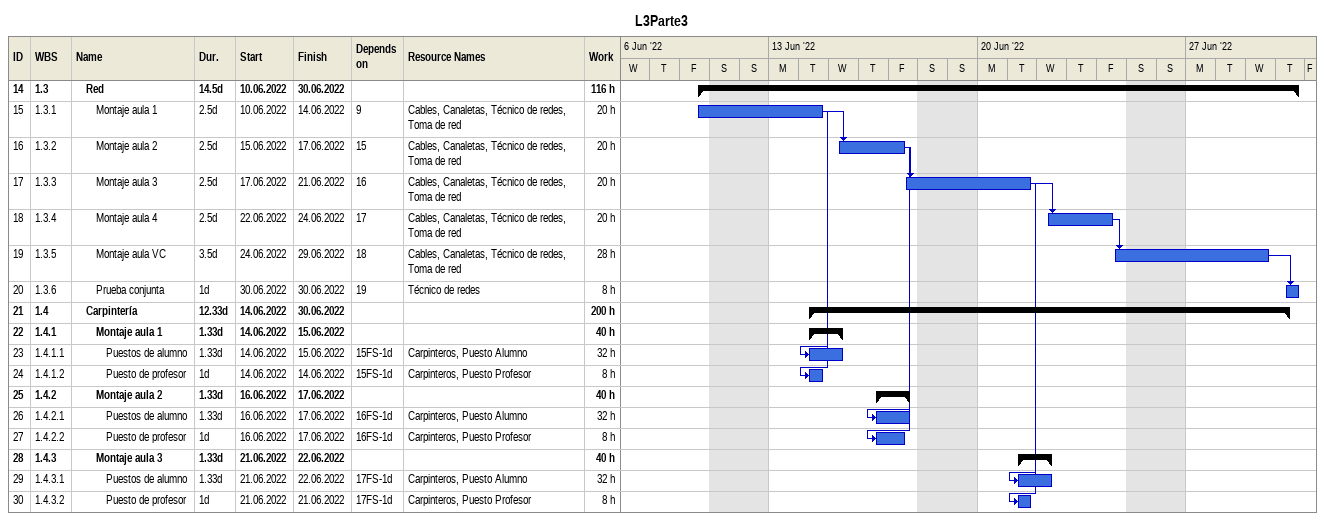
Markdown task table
L3Parte3

| ID | WBS | Task | Duration | Start | Finish | Predecessors | Resources | Work (h) |
|---|---|---|---|---|---|---|---|---|
| 14 | 1.3 | **Red** | 14.5d | 2022-06-10 | 2022-06-30 |  |  | 116 |
| 15 | 1.3.1 | Montaje aula 1 | 2.5d | 2022-06-10 | 2022-06-14 | 9 | Cables, Canaletas, Técnico de redes, Toma de red | 20 |
| 16 | 1.3.2 | Montaje aula 2 | 2.5d | 2022-06-15 | 2022-06-17 | 15 | Cables, Canaletas, Técnico de redes, Toma de red | 20 |
| 17 | 1.3.3 | Montaje aula 3 | 2.5d | 2022-06-17 | 2022-06-21 | 16 | Cables, Canaletas, Técnico de redes, Toma de red | 20 |
| 18 | 1.3.4 | Montaje aula 4 | 2.5d | 2022-06-22 | 2022-06-24 | 17 | Cables, Canaletas, Técnico de redes, Toma de red | 20 |
| 19 | 1.3.5 | Montaje aula VC | 3.5d | 2022-06-24 | 2022-06-29 | 18 | Cables, Canaletas, Técnico de redes, Toma de red | 28 |
| 20 | 1.3.6 | Prueba conjunta | 1d | 2022-06-30 | 2022-06-30 | 19 | Técnico de redes | 8 |
| 21 | 1.4 | **Carpintería** | 12.33d | 2022-06-14 | 2022-06-30 |  |  | 200 |
| 22 | 1.4.1 | **Montaje aula 1** | 1.33d | 2022-06-14 | 2022-06-15 |  |  | 40 |
| 23 | 1.4.1.1 | Puestos de alumno | 1.33d | 2022-06-14 | 2022-06-15 | 15FS-1d | Carpinteros, Puesto Alumno | 32 |
| 24 | 1.4.1.2 | Puesto de profesor | 1d | 2022-06-14 | 2022-06-14 | 15FS-1d | Carpinteros, Puesto Profesor | 8 |
| 25 | 1.4.2 | **Montaje aula 2** | 1.33d | 2022-06-16 | 2022-06-17 |  |  | 40 |
| 26 | 1.4.2.1 | Puestos de alumno | 1.33d | 2022-06-16 | 2022-06-17 | 16FS-1d | Carpinteros, Puesto Alumno | 32 |
| 27 | 1.4.2.2 | Puesto de profesor | 1d | 2022-06-16 | 2022-06-17 | 16FS-1d | Carpinteros, Puesto Profesor | 8 |
| 28 | 1.4.3 | **Montaje aula 3** | 1.33d | 2022-06-21 | 2022-06-22 |  |  | 40 |
| 29 | 1.4.3.1 | Puestos de alumno | 1.33d | 2022-06-21 | 2022-06-22 | 17FS-1d | Carpinteros, Puesto Alumno | 32 |
| 30 | 1.4.3.2 | Puesto de profesor | 1d | 2022-06-21 | 2022-06-21 | 17FS-1d | Carpinteros, Puesto Profesor | 8 |
